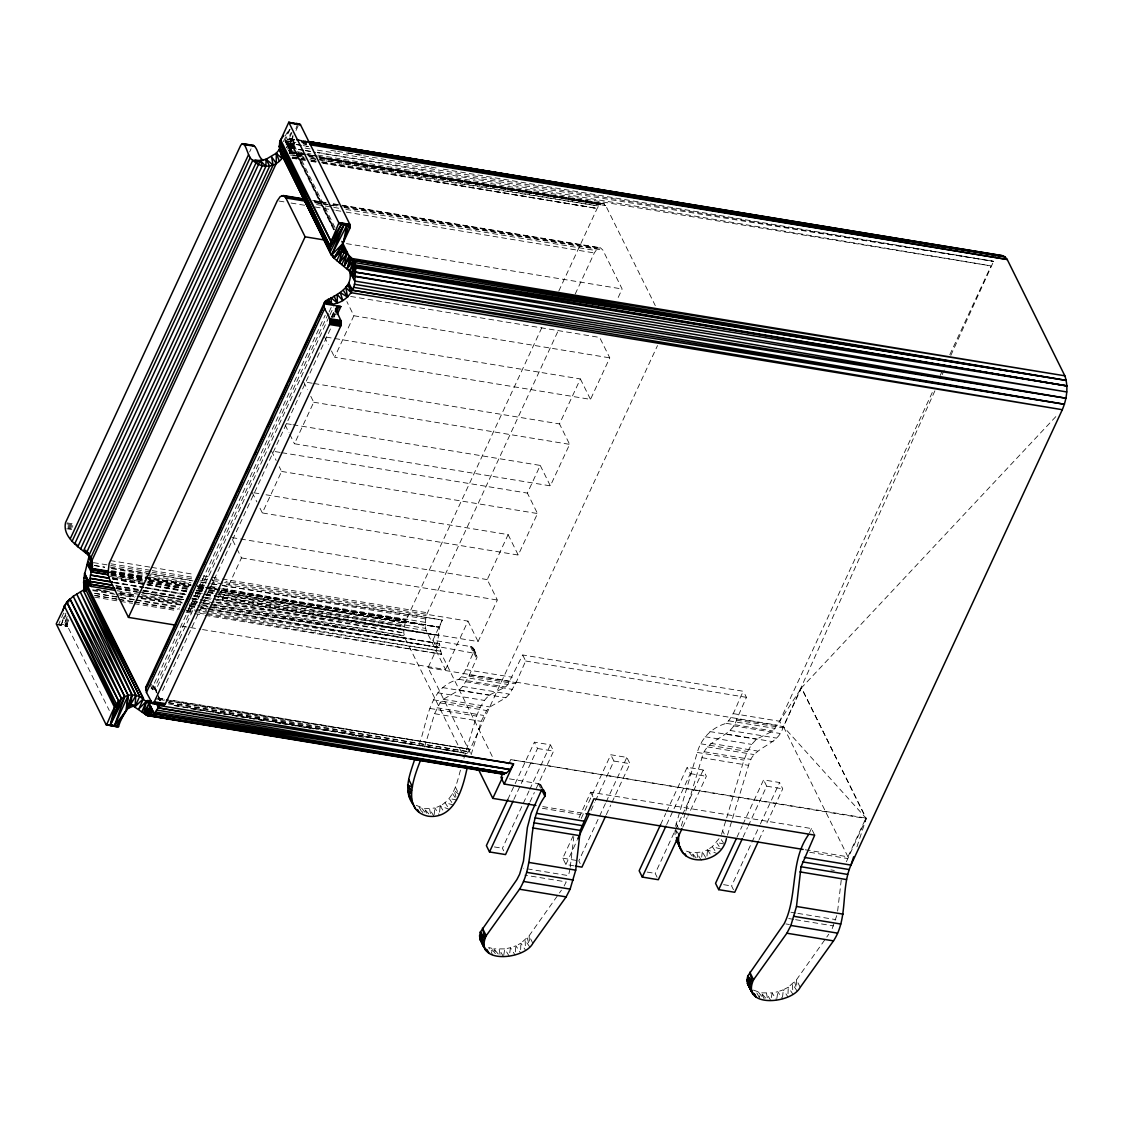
<?xml version="1.0" encoding="UTF-8"?>
<svg xmlns="http://www.w3.org/2000/svg" width="1123" height="1123" viewBox="0 0 1123 1123"><rect width="100%" height="100%" fill="white"/><g stroke="black" fill="none" stroke-linecap="round" stroke-linejoin="round"><path stroke-width="0.75" stroke-dasharray="5 3.75" d="M287.432 139.406L294.338 140.557L287.432 139.406L288.092 146.411L291.657 138.733L294.549 141.049L289.762 152.728L288.948 147.997L285.298 140.922L289.537 138.662L295.616 139.434M419.09 744.774C427.891 720.798 428.509 686.658 458.914 679.331C466.396 672.087 468.754 661.349 473.653 652.477L474.088 649.754L471.73 646.764L432.931 640.194L442.294 620.036L212.598 582.233M424.536 747.006L434.615 713.709L440.048 702.886L443.29 699.306L459.251 690.069L462.704 686.462L468.951 676.144L477.078 657.166L472.867 647.508M520.651 949.651L520.89 943.222L529.115 935.796L561.43 890.174M788.009 993.644L788.262 987.229L796.474 979.789L825.77 938.449M68.756 620.078L67.282 623.251L67.647 626.452L109.296 710.494M222.424 585.504L442.294 620.036C437.521 628.319 439.5 638.327 436.187 646.75L438.054 647.059L439.612 643.718L209.833 606.799M439.612 812.097L440.132 805.851C453.959 798.79 457.103 782.366 460.781 768.862M706.985 856.091L707.504 849.858L712.305 846.63L719.899 837.632L723.352 842.741M515.317 951.883L515.92 945.805L520.89 943.222L525.48 950.156M782.534 997.406L783.293 989.798L788.262 987.229L792.852 994.15M570.259 867.096L573.783 836.874M837.632 911.104L841.338 879.197M202.547 629.568L445.48 669.547L426.221 630.691L424.999 625.525L426.164 615.685L558.987 329.025M434.124 814.694L434.952 808.013L440.132 805.851L449.439 809.43M701.693 857.031L702.31 852.006L707.504 849.858L716.797 853.424M509.73 952.823L510.474 947.728L515.92 945.805L520.525 952.865M776.849 998.529L777.832 991.721L783.293 989.798L787.883 996.859M287.839 149.359L293.454 135.125M503.736 955.154L504.789 948.907L510.474 947.728L515.008 954.929M771.361 997.589L772.147 992.914L777.832 991.721L782.38 998.923M288.092 146.411L289.537 138.662L294.731 139.505L289.537 138.662M675.541 826.289L697.299 752.438C701.243 738.078 711.94 727.479 726.272 723.338C734.975 714.607 737.446 701.721 743.426 691.291L522.658 654.962L507.933 684.483L505.504 686.995L489.038 695.235L484.378 700.415L480.125 707.504L476.545 716.109L463.729 758.966M570.063 868.781L568.463 875.631L523.585 868.247M832.199 928.623L836.789 915.512M293.019 135.055L291.601 140.01L286.646 147.127M291.657 138.733L288.948 147.997L294.015 140.01L289.776 150.482L294.549 141.049L289.762 152.728L294.423 142.944M721.513 834.375L726.174 819.453M726.665 817.797L743.903 760.117L747.497 751.512L751.736 744.409L756.411 739.229L772.877 731.003L779.671 721.261L933.592 389.653M471.155 754.628L481.206 721.373L486.652 710.55L489.881 706.971L505.855 697.734L509.309 694.126L515.555 683.823L525.662 661.012L522.658 654.962M681.338 825.981L685.367 812.659M685.872 810.988L701.973 757.702C706.03 738.12 731.999 738.26 736.87 718.959L746.43 697.341L743.426 691.291M727.465 835.189L748.578 765.367C752.382 746.107 777.635 746.276 782.913 727.816L935.024 390.565M856.947 846.812L866.24 818.583L801.443 687.866L1057.529 414.822M63.646 613.032L58.775 624.107L61.274 624.43L65.05 613.214M292.162 138.859L288.948 147.997L293.019 139.224M295.925 128.612L297.777 123.712M289.552 153.093L294.142 143.632L289.664 153.079M579.033 817.712L590.684 792.22L811.452 828.549L814.694 835.119M846.391 861.72L866.24 818.583L510.768 759.611L865.945 818.063L847.963 856.821L804.854 849.718M289.004 151.802L291.32 146.187L292.71 145.33L288.836 152.967M56.501 624.613L67.647 626.452L61.274 624.43L65.934 613.481M284.891 141.386L290.113 129.117M67.212 616.429L63.786 624.388L61.274 624.43L65.934 615.348M942.211 374.591L945.075 368.19M950.83 355.401L993.602 261.35L439.809 168.59M289.762 152.728L294.605 142.214M249.615 151.942L251.089 148.769M293.075 136.838L291.601 140.01L335.103 227.787M296.023 130.493L298.957 124.148M333.657 229.808L290.997 143.8L291.91 145.569L295.489 147.787L289.594 146.818L290.913 142.747L287.6 148.531M289.608 153.163L293.749 144.263M155.971 691.08L153.261 685.591L325.193 315.198M156.181 691.207L154.792 687.444L328.337 313.556M329.081 311.969L331.299 307.197M157.725 694.519L155.9 689.859L329.236 316.433M329.98 314.847L333.657 306.902M331.215 317.444L334.163 311.099M331.79 316.925L334.107 311.871M332.31 317.683L334.387 313.401M333.756 316.84L335.173 313.752M333.854 317.486L335.328 314.314M162.596 690.561L305.498 382.704M306.242 381.118L331.285 327.158M266.039 494.78L508.115 534.618L487.242 579.594L497.363 600.033L478.089 641.556L222.186 599.443L241.459 557.92L236.785 548.487M292.977 424.733L540.233 465.427L527.389 493.109L537.51 513.548L518.236 555.057L262.333 512.944L281.606 471.435L279.262 466.719M326.203 337.111L580.38 378.942L559.507 423.918L569.628 444.357L550.354 485.866L294.451 443.753L313.724 402.231L310.608 395.942M350.657 296.444L599.654 337.419L609.775 357.858L590.501 399.381L334.598 357.254L353.871 315.745L346.867 301.596M541.819 327.663L406.049 620.149L404.154 626.353L403.761 632.923L404.982 638.089L461.511 752.143L292.247 725.051M558.791 291.096L597.155 208.443L600.075 204.274L603.205 203.235L605.732 205.635L655.285 305.624M575.173 294.142L594.306 252.942L597.225 248.759L600.356 247.734L602.883 250.12L622.128 288.99L617.06 299.925M470.425 753.238L428.017 667.666L437.802 646.553L475.871 653.572M445.48 669.547L467.968 621.117L225.891 581.279M213.693 712.15L172.282 705.202L467.168 753.505L470.074 749.336L657.502 345.575M508.719 764.033L510.768 759.611M507.807 799.478L534.394 742.177L550.438 744.816L553.569 751.133L535.095 790.915M513.885 799.408L537.524 748.494L534.394 742.177M503.68 850.785L502.43 848.258L529.017 790.971M529.761 789.385L550.438 744.816M529.93 802.047L534.366 792.501M573.923 865.819L565.894 864.499L562.777 858.197L573.109 835.919M581.237 818.414L610.786 754.754L626.831 757.393L629.961 763.696L611.488 803.478M565.894 864.499L576.983 840.636M591.021 810.399L594.713 802.44M595.443 800.839L613.916 761.057L610.786 754.754M605.409 803.549L578.808 860.836L580.689 864.626M606.153 801.948L626.831 757.393M606.322 814.624L610.744 805.079M660.591 824.619L665.757 813.473M666.5 811.887L687.178 767.318L703.223 769.957L706.353 776.274L687.88 816.056M666.669 824.563L690.308 773.635L687.178 767.318M657.081 877.189L655.2 873.399L681.801 816.112M682.531 814.526L703.223 769.957M682.714 827.202L687.136 817.642M940.218 375.377L942.436 370.618M949.805 354.742L991.048 265.898L317.528 152.7M736.969 837.182L742.149 826.051M742.879 824.45L763.57 779.895L779.615 782.534L782.731 788.837L766.49 823.847M743.061 837.126L747.483 827.581M748.227 825.981L766.7 786.198L763.57 779.895M733.473 889.767L731.592 885.977L759.667 825.503M760.397 823.917L779.615 782.534M759.092 839.765L763.528 830.22M809.374 833.013L811.452 828.549M736.87 718.959L783.433 726.623L865.945 818.063L801.443 687.866L783.433 726.623L847.963 856.821M291.924 132.696L286.07 145.007L298.185 146.959M283.347 141.652L289.594 129.215M564.139 885.977L566.217 881.92L524.792 875.112M288.05 147.169L291.11 141.456L333.896 227.772M68.026 619.489L65.541 624.037L63.786 624.388L67.408 618.717M285.382 143.07L291.264 132.514M285.074 136.164L289.327 128.85M288.779 150.538L291.32 146.187L289.594 146.818M736.323 720.152L782.913 727.816L779.671 721.261L801.443 687.866M826.781 937.031L828.802 934.182M286.393 147.843L291.11 141.456M67.282 623.251L65.541 624.037L67.226 624.472L63.786 624.388L67.352 625.581L61.274 624.43M116.469 587.217L185.632 597.576M192.552 598.615L209.847 601.198M216.753 602.237L438.096 635.393L207.165 594.881M112.511 577.629L145.4 582.626M147.127 582.893L188.664 589.196M197.325 590.516L205.986 591.821M207.713 592.088L212.907 592.874M219.827 593.927L439.669 627.322L222.073 588.396M94.304 565.388L104.692 567.017M111.612 568.112L192.988 580.886M199.908 581.981L210.296 583.609M212.036 583.876L220.684 585.237M97.743 589.645L101.196 590.193M102.909 590.473L109.815 591.554M120.175 593.197L135.715 595.653M137.427 595.92L182.305 603.023M189.211 604.118L196.118 605.199M197.845 605.479L208.19 607.108M209.917 607.389L437.745 643.409L211.447 604.356M94.739 593.281L134.437 599.528M136.164 599.794L179.315 606.588M187.934 607.95L194.841 609.045M196.567 609.312L206.927 610.94M208.653 611.221L439.935 647.634L441.62 654.246L493.039 757.997M304.038 157.178L290.197 154.974L303.954 157.276M310.973 158.273L317.893 159.382M319.62 159.648L600.075 204.274L319.241 157.922M292.57 156.981L308.137 159.48M309.864 159.747L315.044 160.589M321.964 161.698L598.531 206.014L319.451 159.845M110.686 572.8L190.138 585.546M198.771 586.922L219.504 590.249M221.231 590.53L406.049 620.149L206.042 587.231M190.349 708.725L195.528 709.568M197.255 709.834L204.175 710.943M205.902 711.224L212.809 712.333M214.535 712.6L221.442 713.709M223.168 713.989L230.075 715.098M231.801 715.365L238.708 716.474M240.434 716.755L247.355 717.864M249.081 718.13L255.988 719.239M257.714 719.52L264.621 720.629M266.348 720.896L273.254 722.005M274.981 722.286L281.887 723.394M283.614 723.661L290.52 724.77M303.743 150.229L288.176 147.717L303.715 150.384M305.47 150.51L310.65 151.338M317.57 152.461L993.602 261.35L315.493 149.808M289.973 153.079L302.101 155.03M309.022 156.139L312.489 156.701M319.409 157.824L601.661 203.319L319.086 156.771M110.868 572.421L190.264 585.251M197.171 586.374L406.049 620.149L205.916 587.497M111.416 574.443L142.509 579.44M149.429 580.563L189.155 586.964M197.802 588.354L202.982 589.182M209.889 590.305L218.522 591.695M220.248 591.975L439.669 627.322L220.782 590.08M120.049 592.368L135.588 594.867M142.495 595.976L182.207 602.363M190.84 603.739L196.02 604.581M202.926 605.69L208.106 606.518M94.795 595.415L117.269 599.036M118.996 599.317L132.837 601.549M134.563 601.83L179.526 609.073M186.432 610.196L193.353 611.305M195.079 611.586L205.453 613.256M207.179 613.537L440.623 651.186L188.131 608.989M155.676 698.899L164.505 699.882M166.05 700.555L470.074 749.336L170.064 699.966M301.357 145.302L285.789 142.789L301.371 145.4M308.264 146.425L303.084 145.583L308.292 146.566M348.032 152.868L354.952 153.991M356.679 154.272L363.599 155.395M312.306 155.634L307.112 154.777L312.194 155.634M319.241 156.757L604.595 204.021L318.483 156.967M111.037 572.014L143.814 577.362M145.541 577.643L190.391 584.957M197.297 586.094L204.189 587.217M110.082 574.934L146.285 580.844M148.011 581.124L189.394 587.891M198.013 589.294L206.646 590.712M208.359 590.993L404.94 623.097L220.768 591.737M112.791 578.71L188.65 591.105M197.269 592.523L216.234 595.625M217.96 595.906L404.154 626.353L218.395 593.997M113.269 582.626L185.842 594.418M194.476 595.822L211.756 598.629M213.482 598.91L438.096 635.393M157.796 698.38L168.155 700.064M169.868 700.345L470.074 749.336M168.618 702.647L468.698 751.764L169.517 701.229M296.837 139.589L305.989 141.133M296.444 139.799L306.818 141.512M300.936 141.147L306.13 142.003M301.245 141.666L306.439 142.509M303.266 143.646L306.719 144.207M285.298 140.922L295.925 142.663M302.845 143.814L306.312 144.376M305.105 148.096L313.766 149.513M288.569 150.285L305.863 153.135M307.604 153.416L311.057 153.991M317.977 155.128L991.048 265.898M289.566 151.633L305.077 154.188L289.566 151.633L301.287 154.188M301.259 154.132L290.913 152.433L292.022 154.005L302.354 155.704M308.151 155.269L316.77 156.687M289.959 153.079L302.017 155.072M308.909 156.209L312.348 156.785M309.26 156.841L317.879 158.259M319.592 158.54L605.732 205.635L320.322 157.402M291.966 158.217L309.204 161.052M310.931 161.333L316.11 162.189M323.003 163.326L597.155 208.443L318.174 161.768M312.629 200.385L326.414 202.645M333.306 203.782L340.199 204.919M341.911 205.2L600.356 247.734M314.524 201.031L324.87 202.73M333.489 204.147L340.367 205.284M342.094 205.565L598.812 247.818M314.019 201.171L326.077 203.151M332.969 204.288L341.574 205.706M343.301 205.986L601.746 248.52M314.665 202.266L330.162 204.807M331.889 205.102L342.22 206.8M343.947 207.081L597.225 248.759M315.142 202.772L327.214 204.765M328.927 205.046L337.546 206.464M344.438 207.601L602.883 250.12M316.574 204.568L332.071 207.123M333.798 207.404L338.964 208.26M345.856 209.397L595.681 250.513M279.009 201.045L284.175 201.901M291.068 203.038L304.852 205.298M315.198 206.997L334.149 210.127M335.875 210.408L344.48 211.826M346.207 212.107L594.306 252.942M346.46 243.621L622.128 288.99M353.871 315.745L609.775 357.858M312.236 383.224L303.589 381.806L307.491 389.653M313.977 383.505L559.507 423.918M313.724 402.231L569.628 444.357M291.236 424.452L284.33 423.315L289.004 432.748M280.118 452.415L271.471 450.997L276.146 460.43M281.845 452.695L527.389 493.109M281.606 471.435L537.51 513.548M253.938 492.8L259.118 493.643M487.242 579.594L231.324 537.482L235.998 546.915M67.141 522.911L75.101 524.216M66.776 523.865L73.149 524.918M68.11 525.185L72.897 525.971M67.984 526.266L72.756 527.052M67.984 527.319L71.17 527.838M68.124 528.245L71.311 528.765M66.79 528.736L71.577 529.523M241.459 557.92L497.363 600.033M110.265 560.574L149.892 567.101M151.619 567.382L194.7 574.471M203.305 575.888L210.198 577.025M211.924 577.306L220.543 578.724M222.256 579.005L427.287 612.751M215.518 579.566L218.971 580.142M110.868 563.802L150.496 570.33M152.223 570.61L193.577 577.404M202.196 578.822L210.801 580.24M212.528 580.535L222.859 582.233M224.586 582.514L426.164 615.685M93.434 562.623L150.426 572M152.152 572.295L193.591 579.117M200.512 580.254L205.691 581.096M110.082 567.059L149.71 573.586M151.437 573.867L192.791 580.675M201.41 582.093L210.015 583.511M211.742 583.792L220.361 585.209M222.073 585.49L425.378 618.941M111.416 570.695L147.59 576.646M149.317 576.941L190.657 583.735M199.276 585.153L207.895 586.571M209.622 586.852L219.954 588.564M221.68 588.845L424.985 622.296M111.205 571.621L143.969 577.011M145.695 577.306L190.517 584.676M197.423 585.813L204.316 586.95M111.416 573.909L142.439 579.019M149.331 580.156L188.959 586.669M197.564 588.087L202.73 588.943M209.622 590.08L218.241 591.498M219.968 591.779L424.999 625.525M108.398 576.211L141.133 581.602M148.025 582.725L189.38 589.533M196.272 590.67L201.438 591.526M208.331 592.649L213.496 593.505M215.223 593.786L425.42 628.375M112.651 579.089L186.741 591.288M195.346 592.705L212.584 595.541M214.296 595.822L426.221 630.691M114.153 582.261L143.463 587.062M145.176 587.343L184.832 593.842M193.451 595.26L203.796 596.945M205.509 597.225L215.855 598.924M217.581 599.205L403.747 629.708L217.792 597.268M115.908 585.687L141.765 589.926M143.491 590.207L184.86 597.001M191.752 598.124L202.098 599.822M203.81 600.103L214.156 601.802M215.883 602.082L403.761 632.923L215.855 600.215M116.343 588.466L137.02 591.863M143.912 593L183.554 599.514M192.173 600.931L197.353 601.788M204.246 602.911L212.865 604.328M214.577 604.623L404.182 635.786L203.965 601.142M117.129 590.726L139.533 594.418M141.259 594.699L182.628 601.507M191.247 602.925L199.866 604.342M201.593 604.623L211.938 606.322M213.665 606.602L404.982 638.089L202.814 603.458M525.662 661.012L746.43 697.341M92.774 590.642L115.22 594.334M116.946 594.614L134.227 597.45M141.133 598.587L180.859 605.1M189.492 606.518L194.672 607.375M201.578 608.512L206.772 609.354M208.499 609.635L439.935 647.634L439.612 643.718M94.599 597.141L118.757 601.114M120.484 601.409L132.57 603.388M134.297 603.683L177.462 610.786M186.095 612.203L193.002 613.34M194.728 613.621L203.361 615.039M205.088 615.334L441.62 654.246L205.214 614.211M465.708 669.589L512.299 677.253M733.066 713.596L779.671 721.261M181.87 626.171L200.82 629.287M428.017 667.666L510.221 681.198M515.864 682.124L777.579 725.191M469.512 674.951L516.117 682.63M468.951 676.144L515.555 683.823M461.328 676.804L507.933 684.483M728.701 720.812L775.291 728.476M458.914 679.331L505.504 686.995M726.272 723.338L772.877 731.003M465.975 681.773L512.579 689.438M733.347 725.781L779.938 733.445M462.704 686.462L509.309 694.126M730.076 730.455L776.667 738.134M459.251 690.069L505.855 697.734M726.623 734.063L773.214 741.741M442.448 687.557L489.038 695.235M709.806 731.564L756.411 739.229M437.773 692.751L484.378 700.415M705.146 736.744L751.736 744.409M443.29 699.306L489.881 706.971M710.648 743.314L757.253 750.978M433.534 699.84L480.125 707.504M700.892 743.833L747.497 751.512M440.048 702.886L486.652 710.55M707.42 746.893L754.01 754.558M437.114 707.771L483.704 715.449M704.472 751.778L751.076 759.443M429.941 708.445L476.545 716.109M697.299 752.438L743.903 760.117M434.615 713.709L481.206 721.373M701.973 757.702L748.578 765.367M537.524 748.494L553.569 751.133M613.916 761.057L629.961 763.696M690.308 773.635L706.353 776.274M766.7 786.198L782.731 788.837M151.114 688.666L157.669 689.747M157.992 697.973L168.338 699.685M168.478 703.924L461.511 752.143M509.463 778.857L538.352 783.615L540.893 784.78L542.114 787.026M542.788 806.595L584.171 813.403M542.367 808.279L580.324 814.526M809.725 852.273L847.697 858.519M830.88 869.89L834.333 870.451M494.401 846.939L502.43 848.258M562.777 858.197L577.208 860.569M647.185 872.08L655.2 873.399M723.577 884.657L731.592 885.977M790.957 912.241L796.123 913.097M797.849 913.378L835.821 919.625M788.711 918.544L793.877 919.4M795.603 919.681L833.575 925.928M785.946 923.948L789.399 924.51M310.846 158.413L317.725 159.564M292.148 157.824L304.221 159.831M311.113 160.968L319.732 162.4M321.445 162.681L597.155 208.443M92.662 589.8L113.395 593.253M120.301 594.404L134.128 596.706M141.035 597.857L180.775 604.469M189.422 605.915L194.602 606.771M201.508 607.922L439.935 647.634L197.999 606.743M301.259 141.709L306.453 142.579M330.78 150.328L335.974 151.198M337.714 151.493L344.635 152.644M346.361 152.939L370.59 156.995M372.317 157.29L379.237 158.441M380.978 158.736L429.435 166.85M431.162 167.145L438.082 168.296M305.442 150.664L315.802 152.405M292.345 157.445L304.586 159.087M311.296 160.617L316.63 161.108M94.753 593.379L134.521 600.033M136.262 600.314L179.483 607.543M215.419 712.445L222.312 713.596M224.038 713.891L265.449 720.84M275.795 722.58L280.975 723.451M282.701 723.745L289.594 724.896M291.32 725.191L298.227 726.356M299.953 726.637L306.846 727.802M308.572 728.083L315.479 729.248M351.71 735.34L356.889 736.197M358.602 736.491L365.508 737.657M308.207 155.353L313.401 156.237M110.489 571.312L191.486 585.097M198.378 586.262L219.069 589.786M110.615 572.983L146.762 579.131M148.475 579.426L189.787 586.459M198.392 587.933L206.997 589.393M208.724 589.687L219.055 591.442M96.031 589.505L109.857 591.849M118.491 593.309L135.771 596.229M137.511 596.524L180.705 603.823M189.352 605.283L196.258 606.448M94.767 595.499L117.199 599.289M118.926 599.584L132.739 601.928M134.465 602.223L177.602 609.522M186.236 610.982L193.128 612.161M200.034 613.326L203.488 613.916M159.143 699.475L167.79 700.934M168.618 702.731L467.168 753.505M116.399 588.663L140.6 592.804M142.326 593.098L183.793 600.201M192.44 601.689L201.073 603.163M115.95 585.911L141.835 590.389M143.562 590.698L184.986 597.857M191.893 599.05L202.238 600.847M116.441 587.961L137.16 591.526M138.887 591.835L183.807 599.584M192.44 601.072L197.62 601.97M199.347 602.265L209.72 604.048M111.753 575.425L146.144 581.419M147.871 581.728L189.155 588.915M196.034 590.108L206.351 591.905M208.064 592.2L216.669 593.702M112.384 578.261L145.12 584.002M146.846 584.311L186.488 591.26M195.107 592.776L200.273 593.674M112.763 578.949L186.797 591.863M195.416 593.365L204.021 594.867M205.748 595.162L216.065 596.959M114.153 582.514L143.463 587.61M145.19 587.919L184.832 594.811M193.451 596.313L203.796 598.11M205.523 598.419L214.142 599.921M94.29 565.543L104.65 567.396M111.556 568.631L190.994 582.837M199.627 584.381L208.26 585.925M209.987 586.234L220.347 588.087M56.347 624.276L67.647 626.452M724.223 844.019L716.502 842.489L719.169 846.447M456.85 800.025L449.144 798.495L451.811 802.44M720.952 849.072L712.305 846.63L715.898 852.062M453.58 805.079L444.947 802.622L447.642 806.707M686.49 851.15L691.768 852.778L702.31 852.006L706.718 859.221M416.268 805.317L424.41 808.771L434.952 808.013L439.36 815.214M753.407 990.093L761.197 992.858L772.147 992.914L776.611 1000.228M150.342 685.493L152.756 689.676L156.644 692.456M459.096 794.523L454.141 790.367L455.952 796.811M696.148 857.902L691.768 852.778L693.986 857.228M428.775 813.908L424.41 808.771L426.614 813.22M765.591 998.038L761.197 992.858L764.145 998.796M498.233 954.045L493.839 948.865L488.673 947.489L492.758 955.069M153.261 685.591L156.251 690.378M761.703 996.283L758.516 992.283L759.724 997.364M495.397 953.624L491.144 948.289L491.958 951.672M692.259 856.161L689.059 852.132L689.831 855.445M424.887 812.168L421.686 808.139L422.852 813.108M675.99 830.444L679.022 834.333M158.301 698.281L160.168 700.752L159.185 696.246M452.527 793.638L455.124 797.47M797.021 990.921L792.515 984.113L792.74 990.809M529.663 946.928L525.157 940.119L525.367 946.801M151.394 684.412L155.76 691.108M707.504 849.858L711.982 856.863M440.132 805.851L444.61 812.87M509.238 956.235L504.789 948.907L493.839 948.865L496.043 953.315M701.285 860.372L696.99 853.003L697.79 857.481M770.841 1000.719L766.518 993.294L767.29 997.687M433.927 816.365L429.618 808.995L430.432 813.487M503.469 956.712L499.159 949.3L500.17 955.168M756.86 992.999L759.316 997.547M419.118 807.142L423.231 814.765M580.38 378.942L590.501 399.381M722.721 830.992L724.223 833.996M800.208 987.328L796.474 979.789L796.783 986.148M540.233 465.427L550.354 485.866M676.088 823.44L679.078 829.462M508.115 534.618L518.236 555.057M293.454 146.931L334.429 229.611M290.913 142.747L333.966 229.639M285.551 140.965L292.022 154.005M590.684 792.22L593.927 798.79M467.968 621.117L478.089 641.556M324.477 336.83L328.365 344.691M331.482 350.966L334.598 357.254M473.667 648.533L477.093 655.818M540.893 784.78L543.49 790.03M474.074 651.101L477.078 657.166M471.73 646.764L474.734 652.828M539.756 784.036L543.013 790.592M473.653 652.477L476.643 658.541M470.326 646.343L473.33 652.407M538.352 783.615L541.609 790.171M432.931 640.194L436.187 646.75M289.776 434.32L294.451 443.753M455.362 786.984L457.608 791.504M532.849 943.334L529.115 935.796L529.495 943.741M252.212 492.506L256.886 501.939M260.003 508.228L262.333 512.944M212.05 579.005L215.953 586.866M219.069 593.155L222.186 599.443M158.329 695.713L160.519 700.134M154.792 687.444L155.9 689.859M158.329 696.751L160.168 700.752L158.343 696.078M675.597 830.571L676.804 833.42M794.691 982.007L795.856 986.471M527.319 938.014L529.27 945.44M152.082 687.037L152.756 689.676M675.007 830.557L675.077 834.768M306.649 143.014L301.469 142.172L306.663 143.056M305.386 154.497L289.804 151.942L305.302 154.497M306.846 141.498L296.458 139.799L306.832 141.512M317.135 156.167L306.804 154.469L317.107 156.209"/><path stroke-width="1.5" d="M87.903 552.432L88.899 556.924L91.875 560.658L276.272 163.411L276.286 153.219L279.908 148.868L281.859 158.469C275.065 167.888 260.592 168.969 252.829 160.154C247.299 158.525 245.867 138.34 240.673 145.358L65.541 522.644C62.284 537.65 79.41 547.21 88.857 555.632C97.841 564.687 86.274 576.366 91.272 586.473L115.402 590.445M157.992 702.914L159.522 705.595L513.562 763.865L510.165 769.578L506.347 773.115L154.005 713.526L148.854 703.728L139.673 696.4L85.587 589.378L135.841 695.123C130.844 706.255 121.803 714.537 118.547 726.707L106.025 724.517L56.234 623.883L66.762 601.998L73.248 596.285L88.184 587.104L89.026 582.949L84.562 573.376L91.272 586.473M307.716 141.428L1002.32 255.679L1004.973 256.83L1007.219 259.483L1064.857 375.812C1068.619 386.859 1066.752 399.156 1062.316 409.713L850.939 865.089C840.495 889.219 848.511 918.151 833.491 940.877L800.208 987.328C791.49 1004.102 740.464 1008.356 753.547 979.747L786.886 933.213L790.901 925.45L796.488 906.472L801.036 866.759L814.694 835.119L593.927 798.79L580.268 830.43L575.72 870.143L570.133 889.121L566.132 896.884L532.849 943.334C524.118 960.095 473.106 964.362 486.189 935.74L519.528 889.219C536.864 860.737 524.974 824.057 544.922 796.305L545.357 793.582L543.013 790.592L504.213 784.022L500.956 777.453L502.514 774.112L506.347 773.115L151.886 715.042L146.916 715.421L131.012 704.556L131.981 694.772L83.439 590.628L135.841 695.123L135.069 706.662L143.463 698.66L88.184 587.104M288.779 122.281L338.865 222.916L346.782 225.33L339.413 262.712L349.59 271.261L354.756 281.059L1065.924 398.202L352.117 275.598C361.241 265.912 350.966 254.542 341.392 251.327L333.952 258.136L331.552 255.216L279.445 149.429L279.978 141.484L288.779 122.281L300.501 124.793L349.871 224.403L350.236 227.604L342.88 243.466L333.952 258.136L339.413 262.712L346.656 254.191L344.2 266.193L350.179 256.704L347.189 268.678L353.703 260.424L1064.857 375.812L352.257 258.543L347.189 268.678L351.26 257.616M337.167 314.468L340.859 306.537L337.462 306.579L335.482 308.993L341.224 321.262L340.62 326.344L165.474 703.63L163.523 705.314L152.363 703.489L146.467 692.456L145.639 687.571L324.856 301.61C336.409 294.675 354.489 287.6 349.337 270.306M152.363 703.489L154.328 701.791L329.46 324.505C333.405 316.307 320.448 309.569 324.856 301.61L331.65 304.277C343.82 303.252 353.927 293.257 355.008 281.101L349.253 269.506M84.73 550.719L86.359 553.148L265.87 166.415L266.109 159.255L276.286 153.219L281.859 158.469L283.235 156.56M85.741 590.656L89.026 582.949L84.379 591.639L83.621 582.29L84.562 573.376M350.081 224.979L344.143 224.432L330.036 252.226L329.572 245.376L338.865 222.916L349.871 224.403L338.978 223.309M354.756 281.059L355.682 267.92L1066.85 385.891L355.696 272.159L352.117 275.598M118.547 726.707L114.265 726.244L124.709 696.681L76.785 594.137L128.148 695.348L126.857 709.469L131.981 694.772L80.407 592.214L128.148 695.348L125.916 710.845L116.357 726.581L106.222 724.742M420.521 760.327C414.205 776.47 400.813 810.399 428.088 816.196C454.829 819.523 462.901 787.602 467.14 767.921M679.022 834.333C673.323 868.304 720.727 867.026 726.455 838.516M92.479 563.564L88.899 556.924L84.815 573.418M88.899 556.924L92.409 566.61L92.058 568.912L107.583 571.453M411.944 801.836L412.983 804.208C402.371 790.002 410.597 772.638 415.145 757.969M108.889 572.688L91.679 569.754L88.254 561.767L92.409 566.61L91.875 569.347L109.142 572.14M283.67 135.588L280.652 139.799L279.136 146.397L329.334 249.053L344.143 224.432L350.222 225.681L348.593 226.27L342.88 243.466L331.552 255.216L279.445 149.429L329.334 249.053L330.934 241.263L341.603 223.926L338.865 222.916M154.005 713.526L151.886 715.042L151.366 708.066L149.766 715.786L506.347 773.115M486.189 935.74L482.455 928.202L484.813 937.972L480.405 932.006L479.591 935.81L480.068 939.418L483.957 947.405L479.591 935.81L483.297 943.924L480.405 932.006L516.847 879.66L519.612 874.255L523.472 861.102L527.375 827.539L531.137 813.249L541.679 789.75L544.922 796.305M753.547 979.747L749.813 972.209L752.185 981.979L747.764 975.999L746.963 979.803L747.441 983.425L751.315 991.398L746.963 979.803L750.655 987.917L747.764 975.999L784.219 923.653C798.13 895.649 789.623 861.088 808.686 834.501M108.959 572.533L91.679 569.754L92.409 566.61M135.069 706.662L139.673 696.4L87.089 588.255L143.463 698.66L138.747 709.104L146.453 701.145L143.562 713.147L148.854 703.728L145.092 714.326L150.271 715.183L145.092 714.326L150.566 706.297L147.815 715.744L151.366 708.066M139.673 696.4L131.981 694.772L128.134 708.346L134.423 705.623M62.776 610.884L64.278 605.929L69.907 598.784L121.537 698.703L110.138 725.458L106.025 724.517L113.872 725.612L110.63 725.009M354.784 262.585L349.59 271.261L353.703 260.424L1066.204 380.388L355.43 264.958L351.317 273.83L355.668 266.909L1066.85 385.891L355.57 265.926L1066.204 380.388L354.784 262.585L351.317 273.83L355.682 267.92M853.677 856.779L850.939 865.089L804.349 857.41M84.379 591.639L88.198 580.451L83.79 586.543L87.341 578.864L83.902 577.854M280.329 152.11L331.552 255.216L344.143 224.432M159.522 705.595L154.258 713.568L147.801 700.513L151.24 701.089M141.877 711.757L146.453 701.145M68.503 601.956L69.907 598.784L118.757 701.229L110.138 725.458L113.577 725.753M117.003 726.062L117.438 726.637L114.265 726.244L128.148 695.348L131.981 694.772M87.622 588.255L89.026 585.195L86.724 589.463M70.272 538.717L248.534 154.693M72.026 541.44L250.289 157.417M74.567 544.178L252.829 160.154M87.636 552.684L90.682 558.089L273.1 165.109L266.109 159.255L260.368 160.463L256.058 162.779L77.796 546.803L76.561 544.304M80.645 548.81L260.368 160.463L254.809 160.28L256.058 162.779M83.523 550.888L262.249 165.825L260.368 160.463L265.87 166.415M84.127 589.224L88.198 580.451L83.93 587.469M128.457 617.383L305.119 236.813L285.86 197.957L283.333 195.556L280.203 196.595L277.283 200.764L109.156 563.521L107.976 573.348L109.212 578.527L128.457 617.383L174.977 625.034M106.432 724.896C111.823 714.425 115.023 699.096 128.148 695.348M129.622 707.56L131.012 704.556L133.96 705.033M336.76 260.676L342.796 248.309L342.431 246.695L333.952 258.136L332.394 255.033M151.591 676.608L154.539 670.263M160.435 657.559L161.909 654.386M164.126 649.613L169.278 638.496M172.97 630.564L175.918 624.206M181.814 611.516L183.288 608.329M186.236 601.984L190.657 592.453M194.335 584.521L199.501 573.404M203.179 565.459L204.653 562.286M209.819 551.168L214.24 541.651M215.714 538.464L220.88 527.361M224.558 519.416L227.506 513.071M233.402 500.367L235.619 495.594M237.093 492.421L242.245 481.304M245.937 473.373L248.885 467.014M254.781 454.31L256.255 451.137M258.458 446.378L263.624 435.261M267.302 427.33L272.468 416.212M276.146 408.267L277.62 405.094M280.568 398.749L287.207 384.459M288.681 381.273L293.847 370.169M297.525 362.224L300.473 355.879M304.165 347.933L308.586 338.402M310.06 335.23L315.212 324.112M318.904 316.181L321.852 309.822M145.597 689.887L323.859 305.863M146.467 692.456L324.729 308.432M335.258 311.338L337.462 306.579M336.072 312.727L339.02 306.382M535.896 805.458L492.786 798.369L502.543 777.355M504.213 784.022L513.562 763.865L158.554 707.925L156.308 703.391L159.508 704.023M507.807 799.478L486.385 845.619L489.502 851.936L505.547 854.575L529.186 803.647M489.502 851.936L513.141 801.008M577.713 839.035L589.533 813.571M605.578 816.21L581.939 867.138L575.523 866.086M660.591 824.619L639.155 870.76L642.286 877.077L658.331 879.716L681.97 828.788M642.286 877.077L665.925 826.149M736.239 838.783L715.548 883.338L718.678 889.641L734.723 892.28L758.362 841.366M718.678 889.641L742.317 838.713M339.413 262.712L344.087 252.675M344.2 266.193L349.028 255.819L341.869 241.375M86.976 589.589L89.026 585.195M341.827 264.466L346.656 254.191M329.334 249.053L341.603 223.926L339.062 223.744M145.639 687.571L147.913 684.553M331.552 255.216L346.782 225.33L350.222 225.681M342.445 245.039L333.952 258.136L332.422 255.033M324.856 301.61L326.091 304.108L331.65 304.277L330.92 297.665L337.377 303.084L337.209 294.465L342.838 300.599L340.297 292.612L347.569 297.048L345.884 287.656L347.933 284.737L352.44 290.225L1062.316 409.713L351.19 292.696L345.884 287.656L347.737 285.144M114.265 726.244L125.916 710.845M281.859 158.469L283.74 155.999M345.884 287.656L347.554 285.579M83.621 582.29L87.341 578.864M299.364 124.007L296.304 123.474L300.164 124.302L288.99 122.449M253.293 145.527C258.416 148.124 257.602 157.739 263.61 160.407M151.745 702.872L150.243 702.9L147.801 700.513M154.258 713.568L510.165 769.578L158.554 707.925L157.122 703.405M1065.924 398.202L354.321 284.259L1064.422 404.252L352.44 290.225L348.706 282.687M310.102 143.59L1004.973 256.83L308.151 141.596L1002.32 255.679M355.415 276.581L1066.752 391.941L355.696 272.159M91.679 569.754L87.383 564.308L91.117 571.832L108.355 574.653M109.338 578.134L90.387 575.046L109.324 578.345M155.76 712.024L510.165 769.578L157.192 710.129M289.355 122.968L300.501 124.793M308.544 141.807L465.708 167.79M469.175 168.366L472.629 168.941M476.082 169.517L479.535 170.078M482.988 170.654L486.441 171.229M489.895 171.791L546.887 181.224M550.34 181.8L553.807 182.361M557.261 182.937L560.714 183.512M564.167 184.074L567.62 184.649M571.074 185.225L574.527 185.8M577.98 186.362L581.433 186.937M584.886 187.513L588.34 188.074M591.793 188.65L595.26 189.226M598.713 189.787L643.619 197.227M652.252 198.645L655.706 199.22M659.159 199.796L662.612 200.357M666.065 200.933L669.519 201.508M672.972 202.084L676.425 202.645M679.892 203.221L683.346 203.796M686.799 204.358L690.252 204.933M693.705 205.509L697.158 206.071M700.612 206.646L704.065 207.222M707.518 207.797L710.971 208.359M714.425 208.934L731.705 211.784M735.158 212.359L738.611 212.935M767.978 217.792L771.431 218.353M774.884 218.929L778.337 219.504M781.79 220.08L785.244 220.641M788.697 221.217L792.15 221.793M795.603 222.354L799.057 222.93M802.51 223.505L805.977 224.067M809.43 224.642L812.884 225.218M816.337 225.793L819.79 226.355M823.243 226.93L826.696 227.506M830.15 228.067L833.603 228.643M837.056 229.218L840.509 229.78M876.782 235.788L880.235 236.363M883.689 236.925L887.156 237.5M890.609 238.076L894.062 238.638M897.516 239.213L900.969 239.789M904.422 240.35L907.875 240.926M925.141 243.789L928.609 244.351M932.062 244.926L935.515 245.502M938.968 246.063L942.422 246.639M307.856 142.284L1004.973 256.83M310.173 144.783L1007.219 259.483L310.116 143.632M242.638 143.66L253.798 145.499M242.147 143.688L254.247 145.751M246.4 144.783L249.587 145.316M243.452 144.446L254.612 146.285M254.809 160.28L259.736 161.094M283.333 195.556L304.01 198.968M281.789 195.641L304.193 199.333M284.723 196.357L305.4 199.754M285.86 197.957L304.81 201.073M338.725 222.565L349.871 224.403M305.119 236.813L325.796 240.21M341.392 251.327L347.288 252.296L343.708 250.092L342.796 248.309M353.45 287.32L1064.422 404.252M326.091 304.108L340.859 306.537M329.811 318.679L340.957 320.518M330.064 319.437L341.224 321.262M330.204 320.364L341.364 322.203M330.204 321.403L341.364 323.242M330.078 322.498L341.238 324.322M329.825 323.55L340.971 325.389M329.46 324.505L340.62 326.344M92.24 568.505L107.752 571.06M112.426 581.981L90.022 578.317L112.426 582.205M112.468 585.111L90.051 581.433L112.497 585.322M114.616 588.185L90.486 584.213L114.672 588.368M154.328 701.791L165.474 703.63M153.879 702.591L165.039 704.416M153.388 703.152L164.534 704.991M151.914 703.223L164.014 705.3M504.241 774.407L147.394 715.604L150.566 706.297L146.439 715.183L502.206 773.705L472.881 768.834M585.897 813.684L803.127 849.437M536.976 813.417L583.581 821.081M535.166 817.895L581.756 825.559M802.524 861.888L849.128 869.553M533.664 822.766L580.268 830.43M801.036 866.759L847.626 874.424M532.541 827.89L579.131 835.554M799.899 871.883L846.503 879.562M529.13 862.478L575.72 870.143M796.488 906.472L843.092 914.136M526.799 872.374L573.39 880.039M794.158 916.368L840.762 924.032M523.529 881.457L570.133 889.121M790.901 925.45L837.491 933.129M519.528 889.219L566.132 896.884M786.886 933.213L833.491 940.877M160.631 716.909L164.07 717.485M167.524 718.06L170.977 718.636M241.712 730.385L245.165 730.961M248.604 731.536L252.057 732.112M255.511 732.687L258.964 733.263M262.417 733.838L265.856 734.4M269.309 734.975L272.763 735.551M276.216 736.126L279.669 736.702M283.108 737.278L286.562 737.853M315.886 742.724L319.339 743.3M322.792 743.875L340.044 746.739M343.498 747.314L346.951 747.89M350.39 748.465L353.843 749.041M357.296 749.617L360.75 750.178M364.203 750.754L367.642 751.329M371.095 751.905L374.549 752.48M378.002 753.056L381.455 753.631M384.894 754.193L388.347 754.768M391.801 755.344L462.536 767.107M465.989 767.683L469.428 768.258M502.514 774.112L504.087 774.379M91.117 571.832L108.313 574.836M346.782 225.33L350.292 226.607M415.496 808.63L408.997 796.01L411.551 799.155L407.719 790.76L411.271 793.708L407.621 785.145L412.464 786.97L408.73 779.432M163.523 705.314L162.695 704.542M326.274 300.304L331.65 304.277L328.267 299.027M348.593 226.27L350.236 227.604M483.746 944.499L480.068 939.418L485.824 950.521L481.809 942.674L483.564 945.285M676.369 840.018L680.356 848.202L676.369 840.018L678.924 843.148L676.355 837.561M407.621 785.145L411.65 790.339M276.272 163.411L271.555 156.785L273.1 165.109M750.052 987.973L751.792 990.584M753.547 993.195L756.172 997.112L754.53 994.023M486.175 949.202L488.8 953.104L487.171 950.03M343.301 290.31L347.569 297.048M684.96 853.606L686.335 856.203M417.588 809.599L418.963 812.196M66.762 601.998L116.469 704.065L114.56 707.392L64.278 605.929L115.43 705.735L66.762 601.998L118.757 701.229L114.56 707.392L110.138 725.458L124.709 696.681L73.248 596.285L121.537 698.703M266.109 159.255L269.646 166.148L88.857 555.632L87.454 552.825M678.783 844.636L682.868 852.624M279.136 146.397L329.572 245.376L279.978 141.484L330.934 241.263L280.652 139.799L279.501 143.239L329.572 245.376M281.676 154.244L305.091 200.764M306.649 203.867L310.552 211.615M316.798 224.024L318.356 227.127M326.933 244.168L328.492 247.271M342.15 245.207L345.252 251.454M342.164 246.962L343.708 250.092M543.406 789.651L545.357 793.582M542.746 789.68L545.357 794.93M478.903 770.364L492.786 798.369M301.062 191.429L304.122 197.634M90.682 558.089L88.605 553.85L91.875 560.658M334.05 296.121L337.377 303.084M747.764 975.999L751.231 984.239M480.405 932.006L483.873 940.232M347.933 284.737L351.19 292.696M276.286 153.219L279.29 161.108M85.699 550.144L86.359 553.148M152.363 702.647L148.896 702.1L152.349 702.661M995.961 255.497L992.507 254.921L995.961 255.497M749.181 986.682L747.441 983.425L753.182 994.515L749.181 986.682"/></g></svg>
